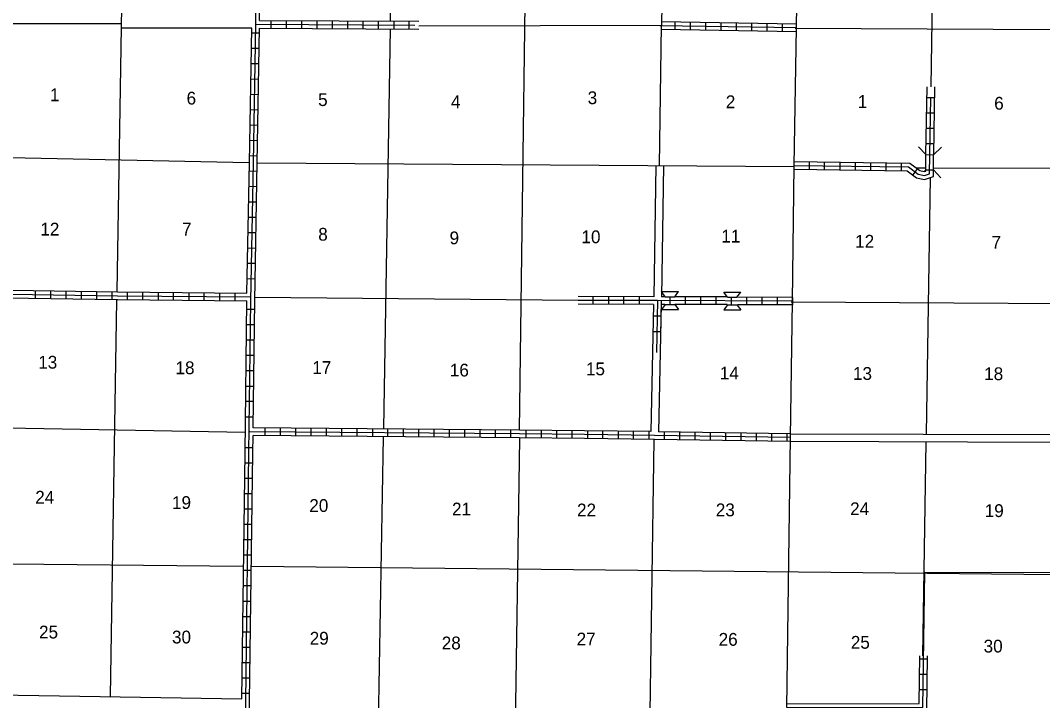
# Model space of a CAD drawing. Extents: x 1225394 to 1640443, y 15921640 to 16349879.
# Drawn here: x 1492394 to 1532328, y 16189178 to 16215745 of the extents above; entities that cross this region are included whole.
import ezdxf

# ---------------------------------------------------------------- set-up
doc = ezdxf.new("R2010")
doc.units = 0
for name, color, linetype in [('L10', 7, 'Continuous'), ('L11', 7, 'Continuous'), ('L13', 7, 'Continuous'), ('L14', 7, 'Continuous'), ('L18', 7, 'Continuous'), ('L3', 7, 'Continuous'), ('L8', 7, 'Continuous')]:
    doc.layers.add(name, color=color, linetype=linetype)

msp = doc.modelspace()

# ---------------------------------------------------------------- linework, layer by layer
at = {"layer": 'L10'}
msp.add_line((1501433, 16215445), (1496341, 16215445), dxfattribs=at)
msp.add_lwpolyline([(1493925, 16189361), (1501045, 16189244)], dxfattribs=at)
at = {"layer": 'L11'}
msp.add_line((1490744, 16189408), (1493925, 16189361), dxfattribs=at)
for points in [[(1517214, 16210079), (1517134, 16204953)], [(1517515, 16210078), (1517435, 16204952)], [(1517097, 16203411), (1517027, 16199688)], [(1517398, 16203408), (1517328, 16199677)], [(1522479, 16199305), (1532849, 16199270)], [(1522481, 16199603), (1532851, 16199572)]]:
    msp.add_lwpolyline(points, dxfattribs=at)
at = {"layer": 'L13'}
for p, q in [((1507106, 16231326), (1506837, 16215718)), ((1496344, 16215618), (1480696, 16215618)), ((1506837, 16215412), (1506573, 16199820)), ((1506562, 16199461), (1506300, 16183890))]:
    msp.add_line(p, q, dxfattribs=at)
for points in [[(1528320, 16236479), (1527957, 16213154)], [(1496171, 16205153), (1496604, 16231368)], [(1517687, 16231220), (1517436, 16215555)], [(1511890, 16199735), (1512240, 16226190)], [(1507957, 16215529), (1517436, 16215555)], [(1517431, 16215555), (1517345, 16210078)], [(1522660, 16215438), (1543289, 16215338)], [(1501319, 16210185), (1485697, 16210505)], [(1501647, 16210185), (1522639, 16210042)], [(1527762, 16209979), (1527400, 16209979)], [(1543247, 16209963), (1528063, 16209979)], [(1527787, 16199587), (1527951, 16209609)], [(1501546, 16204936), (1514181, 16204825)], [(1495913, 16189355), (1496161, 16204825)], [(1522502, 16204752), (1535211, 16204678)], [(1501177, 16199651), (1480432, 16200021)], [(1511890, 16199413), (1511652, 16183879)], [(1517138, 16199376), (1516963, 16186926)], [(1527646, 16190927), (1527782, 16199287)], [(1490704, 16194536), (1501098, 16194434)], [(1501435, 16194429), (1532851, 16194105)]]:
    msp.add_lwpolyline(points, dxfattribs=at)
at = {"layer": 'L18'}
for p, q in [((1527771, 16210512), (1527481, 16210813)), ((1527761, 16209910), (1527771, 16210512)), ((1527771, 16210512), (1528072, 16210501)), ((1528062, 16209905), (1528072, 16210501)), ((1528072, 16210501), (1528378, 16210797)), ((1527761, 16209910), (1527697, 16209847)), ((1527761, 16209910), (1528062, 16209905)), ((1528062, 16209905), (1528352, 16209593)), ((1517439, 16205153), (1518104, 16205153)), ((1517586, 16204952), (1517439, 16205153)), ((1517586, 16204952), (1517956, 16204952)), ((1517956, 16204952), (1518104, 16205153)), ((1519873, 16205137), (1520538, 16205137)), ((1520020, 16204936), (1519873, 16205137)), ((1520020, 16204936), (1520385, 16204936)), ((1520385, 16204936), (1520538, 16205137)), ((1517586, 16204651), (1517439, 16204451)), ((1517586, 16204651), (1517956, 16204651)), ((1517956, 16204651), (1518104, 16204451)), ((1520020, 16204635), (1519873, 16204435)), ((1520020, 16204635), (1520385, 16204635)), ((1520385, 16204635), (1520538, 16204435)), ((1517439, 16204451), (1518104, 16204451)), ((1519873, 16204435), (1520538, 16204435))]:
    msp.add_line(p, q, dxfattribs=at)
at = {"layer": 'L3'}
msp.add_lwpolyline([(1522338, 16188901), (1522481, 16199450), (1522560, 16204778), (1522629, 16210084), (1522713, 16215454), (1522835, 16223580)], dxfattribs=at)
at = {"layer": 'L8'}
for p, q in [((1502185, 16215444), (1502185, 16215745)), ((1502787, 16215438), (1502787, 16215734)), ((1503389, 16215438), (1503389, 16215734)), ((1503986, 16215428), (1503986, 16215729)), ((1504588, 16215428), (1504588, 16215729)), ((1505189, 16215428), (1505189, 16215729)), ((1505786, 16215417), (1505786, 16215718)), ((1506388, 16215417), (1506388, 16215718)), ((1506990, 16215417), (1506990, 16215718)), ((1507586, 16215412), (1507586, 16215713)), ((1517972, 16215380), (1517972, 16215676)), ((1518569, 16215370), (1518569, 16215671)), ((1519170, 16215359), (1519170, 16215660)), ((1519772, 16215354), (1519772, 16215655)), ((1501731, 16215243), (1501430, 16215254)), ((1520369, 16215338), (1520369, 16215639)), ((1520971, 16215327), (1520971, 16215628)), ((1521573, 16215322), (1521573, 16215618)), ((1522169, 16215312), (1522169, 16215613)), ((1501721, 16214646), (1501420, 16214652)), ((1501710, 16214044), (1501414, 16214055)), ((1501705, 16213442), (1501404, 16213453)), ((1501689, 16212846), (1501388, 16212851)), ((1527814, 16212735), (1528109, 16212735)), ((1501678, 16212244), (1501377, 16212254)), ((1527803, 16212138), (1528104, 16212138)), ((1501673, 16211647), (1501372, 16211653)), ((1527792, 16211536), (1528093, 16211536)), ((1501662, 16211045), (1501362, 16211051)), ((1527777, 16210934), (1528078, 16210934)), ((1501652, 16210443), (1501356, 16210454)), ((1523204, 16210227), (1523204, 16209926)), ((1523801, 16210222), (1523801, 16209921)), ((1524403, 16210211), (1524403, 16209910)), ((1525005, 16210201), (1525005, 16209905)), ((1525601, 16210195), (1525601, 16209894)), ((1526203, 16210185), (1526203, 16209889)), ((1526805, 16210179), (1526805, 16209878)), ((1501636, 16209847), (1501335, 16209852)), ((1527428, 16209952), (1527254, 16209709)), ((1501631, 16209245), (1501330, 16209255)), ((1501620, 16208643), (1501319, 16208653)), ((1501604, 16208046), (1501303, 16208052)), ((1501594, 16207444), (1501298, 16207455)), ((1501589, 16206842), (1501288, 16206853)), ((1501573, 16206246), (1501272, 16206251)), ((1501562, 16205644), (1501261, 16205654)), ((1492977, 16204894), (1492977, 16205195)), ((1493579, 16204889), (1493579, 16205184)), ((1494181, 16204878), (1494181, 16205179)), ((1494778, 16204868), (1494778, 16205169)), ((1495379, 16204852), (1495379, 16205153)), ((1495981, 16204847), (1495981, 16205142)), ((1496578, 16204847), (1496578, 16205142)), ((1497180, 16204836), (1497180, 16205137)), ((1497782, 16204825), (1497782, 16205126)), ((1498378, 16204820), (1498378, 16205121)), ((1498980, 16204820), (1498980, 16205121)), ((1499577, 16204810), (1499577, 16205111)), ((1500179, 16204804), (1500179, 16205105)), ((1500781, 16204804), (1500781, 16205105)), ((1514762, 16204963), (1514762, 16204662)), ((1515364, 16204963), (1515364, 16204662)), ((1515960, 16204952), (1515960, 16204651)), ((1516562, 16204952), (1516562, 16204651)), ((1517761, 16204952), (1517761, 16204651)), ((1518363, 16204947), (1518363, 16204646)), ((1518965, 16204947), (1518965, 16204646)), ((1519561, 16204947), (1519561, 16204646)), ((1520163, 16204936), (1520163, 16204635)), ((1520760, 16204936), (1520760, 16204635)), ((1521362, 16204936), (1521362, 16204635)), ((1521963, 16204926), (1521963, 16204630)), ((1522560, 16204926), (1522560, 16204630)), ((1501536, 16204451), (1501235, 16204451)), ((1517122, 16204202), (1517423, 16204202)), ((1501536, 16203854), (1501235, 16203854)), ((1517106, 16203600), (1517402, 16203600)), ((1501530, 16203252), (1501230, 16203252)), ((1501520, 16202655), (1501219, 16202655)), ((1501515, 16202053), (1501214, 16202053)), ((1501504, 16201451), (1501203, 16201451)), ((1501494, 16200855), (1501198, 16200855)), ((1501488, 16200253), (1501187, 16200253)), ((1501953, 16199519), (1501953, 16199820)), ((1502555, 16199519), (1502555, 16199820)), ((1503151, 16199514), (1503151, 16199809)), ((1503753, 16199514), (1503753, 16199809)), ((1504355, 16199503), (1504355, 16199804)), ((1504952, 16199503), (1504952, 16199804)), ((1505554, 16199493), (1505554, 16199794)), ((1506156, 16199487), (1506156, 16199788)), ((1506752, 16199487), (1506752, 16199788)), ((1507354, 16199477), (1507354, 16199778)), ((1507956, 16199477), (1507956, 16199778)), ((1508553, 16199471), (1508553, 16199767)), ((1509155, 16199471), (1509155, 16199767)), ((1509751, 16199461), (1509751, 16199762)), ((1510353, 16199450), (1510353, 16199751)), ((1510955, 16199450), (1510955, 16199751)), ((1511552, 16199445), (1511552, 16199746)), ((1512154, 16199445), (1512154, 16199746)), ((1512755, 16199434), (1512755, 16199735)), ((1513352, 16199429), (1513352, 16199730)), ((1513954, 16199429), (1513954, 16199730)), ((1514556, 16199419), (1514556, 16199720)), ((1515152, 16199413), (1515152, 16199709)), ((1515754, 16199403), (1515754, 16199704)), ((1516351, 16199387), (1516351, 16199688)), ((1516953, 16199376), (1516953, 16199677)), ((1517555, 16199371), (1517555, 16199672)), ((1518151, 16199361), (1518151, 16199662)), ((1518753, 16199355), (1518753, 16199651)), ((1519355, 16199345), (1519355, 16199646)), ((1519952, 16199334), (1519952, 16199635)), ((1520554, 16199329), (1520554, 16199630)), ((1521156, 16199318), (1521156, 16199619)), ((1521752, 16199313), (1521752, 16199609)), ((1522354, 16199303), (1522354, 16199603)), ((1501472, 16199054), (1501171, 16199054)), ((1501462, 16198452), (1501161, 16198452)), ((1501457, 16197850), (1501156, 16197850)), ((1501457, 16197254), (1501156, 16197254)), ((1501446, 16196652), (1501145, 16196652)), ((1501435, 16196055), (1501140, 16196055)), ((1501430, 16195453), (1501129, 16195453)), ((1501420, 16194851), (1501119, 16194851)), ((1501414, 16194255), (1501113, 16194255)), ((1501404, 16193653), (1501103, 16193653)), ((1501393, 16193051), (1501098, 16193051)), ((1501388, 16192454), (1501087, 16192454)), ((1501377, 16191852), (1501082, 16191852)), ((1501372, 16191250), (1501071, 16191250)), ((1501362, 16190654), (1501061, 16190654)), ((1527829, 16190796), (1527528, 16190796)), ((1527819, 16190194), (1527518, 16190194)), ((1501356, 16190052), (1501055, 16190052)), ((1501346, 16189455), (1501045, 16189455)), ((1527814, 16189592), (1527513, 16189592))]:
    msp.add_line(p, q, dxfattribs=at)
for points in [[(1501589, 16215597), (1501689, 16226152), (1501805, 16231537), (1501868, 16236801), (1501990, 16242118)], [(1501736, 16215745), (1501837, 16226152), (1501953, 16231379)], [(1501736, 16215745), (1507956, 16215712)], [(1522713, 16215602), (1517439, 16215691)], [(1501140, 16184054), (1501198, 16189138), (1501319, 16198854), (1501393, 16204794), (1501494, 16210185), (1501589, 16215597)], [(1501245, 16205095), (1501346, 16210185), (1501433, 16215445)], [(1501488, 16199831), (1501546, 16204794), (1501647, 16210185), (1501736, 16215444)], [(1501589, 16215597), (1507803, 16215560)], [(1501736, 16215444), (1507958, 16215411)], [(1522713, 16215454), (1517370, 16215539)], [(1522713, 16215301), (1517428, 16215390)], [(1527771, 16210517), (1527822, 16213156)], [(1528077, 16210507), (1528115, 16213152)], [(1522629, 16210084), (1527085, 16210021), (1527470, 16209736), (1527713, 16209688), (1527914, 16209752), (1527961, 16212735)], [(1522629, 16210237), (1527138, 16210169), (1527539, 16209878), (1527703, 16209847), (1527761, 16209863), (1527761, 16209910)], [(1522629, 16209937), (1527037, 16209868), (1527402, 16209593), (1527718, 16209530), (1528062, 16209646), (1528062, 16209905)], [(1480527, 16205385), (1496187, 16205142), (1501245, 16205095)], [(1480379, 16205237), (1496187, 16204994), (1501393, 16204947)], [(1480522, 16205084), (1496187, 16204847), (1501245, 16204794)], [(1517134, 16204953), (1514181, 16204963)], [(1517581, 16204952), (1517435, 16204952)], [(1520010, 16204947), (1517946, 16204952)], [(1522560, 16204926), (1520395, 16204936)], [(1501045, 16189244), (1501171, 16198854), (1501245, 16204794)], [(1522560, 16204778), (1517280, 16204804), (1514181, 16204810)], [(1517127, 16204651), (1514181, 16204662)], [(1517127, 16204651), (1517099, 16203410)], [(1517280, 16204804), (1517238, 16202772)], [(1517428, 16204804), (1517386, 16202772)], [(1517428, 16204651), (1517400, 16203408)], [(1517571, 16204651), (1517428, 16204651)], [(1520010, 16204646), (1517956, 16204651)], [(1522560, 16204630), (1520406, 16204635)], [(1522481, 16199450), (1517169, 16199530), (1514434, 16199572), (1511890, 16199593), (1501356, 16199677)], [(1517027, 16199688), (1514434, 16199720), (1511890, 16199746), (1501488, 16199831)], [(1522481, 16199603), (1517328, 16199677)], [(1501288, 16184022), (1501346, 16189138), (1501472, 16198854), (1501488, 16199530)], [(1522481, 16199303), (1517169, 16199376), (1514434, 16199419), (1511890, 16199445), (1501488, 16199530)], [(1522338, 16188901), (1527655, 16188911), (1527729, 16194197), (1532814, 16194186)], [(1522338, 16189054), (1527502, 16189059), (1527529, 16190927)], [(1527803, 16188764), (1527833, 16190926)]]:
    msp.add_lwpolyline(points, dxfattribs=at)

# ---------------------------------------------------------------- texts
at = {"layer": 'L14'}
for s, p in [('1', (1493547, 16212592)), ('6', (1498885, 16212460)), ('5', (1504023, 16212402)), ('3', (1514556, 16212476)), ('4', (1509213, 16212318)), ('2', (1519952, 16212318)), ('1', (1525105, 16212328)), ('6', (1530438, 16212260)), ('12', (1493172, 16207344)), ('7', (1498706, 16207344)), ('8', (1504028, 16207143)), ('9', (1509160, 16207001)), ('10', (1514313, 16207043)), ('11', (1519778, 16207069)), ('12', (1525005, 16206869)), ('7', (1530337, 16206827)), ('13', (1493088, 16202143)), ('18', (1498452, 16201927)), ('17', (1503796, 16201937)), ('16', (1509170, 16201837)), ('15', (1514487, 16201884)), ('14', (1519720, 16201721)), ('13', (1524920, 16201705)), ('18', (1530047, 16201694)), ('24', (1492972, 16196870)), ('19', (1498315, 16196662)), ('20', (1503679, 16196546)), ('21', (1509255, 16196409)), ('23', (1519561, 16196377)), ('24', (1524809, 16196420)), ('22', (1514139, 16196372)), ('19', (1530068, 16196346)), ('25', (1493120, 16191604)), ('30', (1498315, 16191409)), ('29', (1503695, 16191361)), ('27', (1514123, 16191330)), ('26', (1519672, 16191319)), ('25', (1524836, 16191203)), ('28', (1508854, 16191177)), ('30', (1530026, 16191055))]:
    msp.add_text(s, height=500, rotation=0, dxfattribs=at).set_placement(p)

doc.saveas('drawing.dxf')
